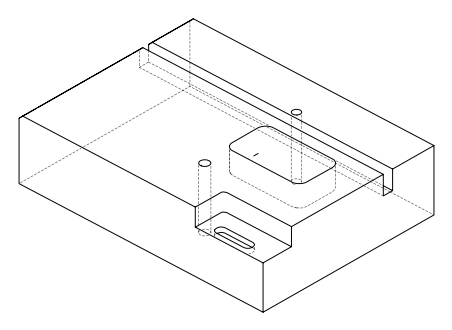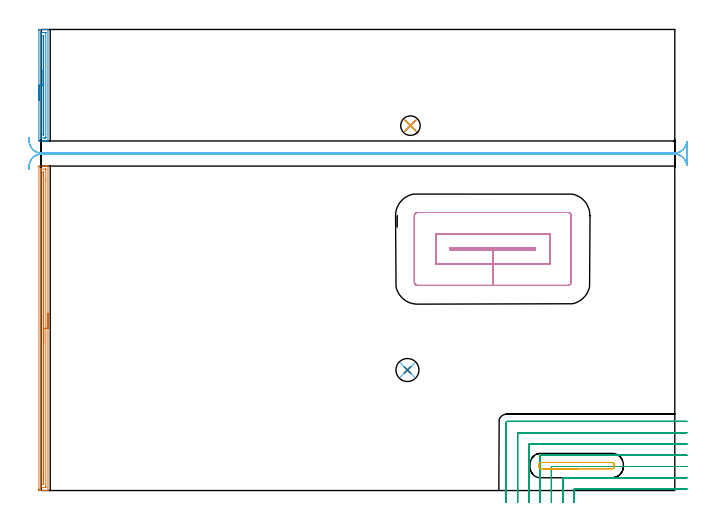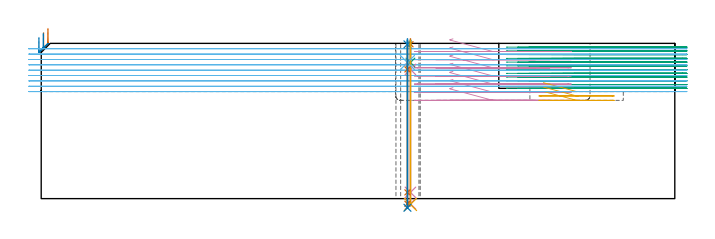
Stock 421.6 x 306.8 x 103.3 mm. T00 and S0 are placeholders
(PLAN: 14 operations, 11 tool changes, 60.6 min)
(1 AREA_MILL | FG_CHAMFER_SURFACE | UGT0205_001 | 5.33 min | 3958 mm3)
(2 AREA_MILL_1 | FG_CHAMFER_SURFACE_1 | UGT0205_001 | 1.93 min | 1406 mm3)
(3 MILL_CORNER_NOTCH_RECTANGULAR | CORNER_NOTCH_RECTANGULAR | NXT0201_013 | Follow Part, ap 2.5, ae 75% | 23.96 min | 178366 mm3)
(4 MILL_RECTANGULAR_POCKET | POCKET_RECTANGULAR_STRAIGHT | NXT0201_007 | Follow Part, ap 6.25, ae 75% | 9.82 min | 352657 mm3)
(5 MILL_RECTANGULAR_POCKET_1 | POCKET_RECTANGULAR_STRAIGHT_1 | NXT0201_011 | Follow Part, ap 3, ae 75% | 0.93 min | 7684 mm3)
(6 MILL_RECTANGULAR_SLOT | SLOT_RECTANGULAR | NXT0201_012 | Follow Part, ap 4, ae 75% | 16.56 min | 225888 mm3)
(7 SPOT_DRILL | STEP1HOLE | NXT0321_9005460120000 | 0.03 min | 35 mm3)
(8 SPOT_DRILL_1 | STEP1HOLE_1 | NXT0321_9005460120000 | 0.03 min | 10 mm3)
(9 DRILL_BLIND_HOLE_INTO_CENTER | STEP1HOLE | NXT0301_056 | 0.06 min | 697 mm3)
(10 GUN_DRILL_THROUGH_HOLE | STEP1HOLE | UGT0307_005 | 0.51 min | 4893 mm3)
(11 DRILL_TO_ENLARGE_THROUGH_HOLE | STEP1HOLE | NXT0301_101 | 0.44 min | 8153 mm3)
(12 DRILL_BLIND_HOLE_INTO_CENTER_1 | STEP1HOLE_1 | NXT0301_056 | 0.06 min | 571 mm3)
(13 GUN_DRILL_THROUGH_HOLE_1 | STEP1HOLE_1 | UGT0307_005 | 0.52 min | 4907 mm3)
(14 DRILL_TO_ENLARGE_THROUGH_HOLE_1 | STEP1HOLE_1 | UGT0301_283 | 0.45 min | 13438 mm3)
(TOOL UGT0205_001 | Chamfer Mill 20 x 3 x 45 deg. | D20 FL50 Z2)
(TOOL NXT0201_013 | ENDMILL 10mm | D10 FL30 Z4)
(TOOL NXT0201_007 | ENDMILL 25mm [R216.25-25050GCK54P 1620] | D25 R3 FL54 Z5)
(TOOL NXT0201_011 | ENDMILL 12mm [2P460-1200-NA 1630] | D12 FL38 Z6)
(TOOL NXT0201_012 | ENDMILL 16mm [2P460-1600-NA 1630] | D16 FL38 Z6)
(TOOL NXT0321_9005460120000 | NC Spot Drill, 142deg, 12mm, Carbide, Uncoated | D12 PA142 FL30 Z2)
(TOOL NXT0301_056 | Carbide Drill 8.5mm [860.1-0850-026A1-MM 2214] | D8.5 PA140 FL47 Z2)
(TOOL UGT0307_005 | Gun Drill 8.3 mm | D8.3 PA130 FL24 Z1)
(TOOL NXT0301_101 | Carbide Drill 13mm [860.1-1300-104A1-MM 2214] | D13 PA140 FL123 Z2)
(TOOL UGT0301_283 | Twist Drill 15.3 mm | D15.3 PA118 FL120 Z2)
(OP 1 AREA_MILL)
G17 G21 G94 G90
T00 M6
G54
G17 G0 G90 X4.5 Y117.95 S1061 M3
G43 Z113.3 H0
G94 G1 Y117.912 Z112.428 F250.
Y117.798 Z111.563
Y117.609 Z110.712
Y117.347 Z109.88
Y117.013 Z109.074
Y116.61 Z108.3
Y116.142 Z107.564
Y115.61 Z106.872
Y115.021 Z106.229
Y114.378 Z105.639
Y113.686 Z105.108
Y112.95 Z104.64
Y112.176 Z104.237
Y111.37 Z103.903
Y110.538 Z103.641
Y109.687 Z103.452
Y108.822 Z103.338
Y107.95 Z103.3
Y0.184
X4.497 Y0.01 Z103.289
X4.348 Y0.002 Z103.141
X4.193 Y0. Z102.992
X3.974 Z102.774
X3.252 Z102.046
X2.015 Z100.811
X0.624 Z99.42
X-1.127 Y0.001 Z97.669
X-1.347 Y0.004 Z97.45
X-1.492 Y0.01 Z97.304
X-1.497 Y0.254 Z97.301
X-1.5 Y0.632 Z97.3
Y1.012
X-1.499 Y215.268 Z97.301
X-1.497 Y215.646
X-1.493 Y215.89 Z97.304
X-1.127 Y215.9 Z97.669
X1.5 Z100.295
X2.89 Z101.687
X3.252 Z102.046
X3.974 Z102.774
X4.193 Z102.992
X4.348 Y215.898 Z103.141
X4.497 Y215.89 Z103.289
X4.5 Y215.716 Z103.3
Y107.95
X3.086 Z101.886
Y2.59
X3.085 Y2.42 Z101.885
X3.08 Y2.059 Z101.88
X3.079 Y2.021 Z101.879
X3.033 Y2.01 Z101.833
X2.924 Y2.004 Z101.724
X2.787 Y2.001 Z101.587
X0.159 Z98.959
X-0.023 Y2.006 Z98.777
X-0.058 Y2.01 Z98.742
X-0.079 Y2.02 Z98.721
X-0.081 Y2.061 Z98.719
X-0.085 Y2.25 Z98.715
X-0.086 Y9.685 Z98.714
Y213.31
X-0.085 Y213.48 Z98.715
X-0.081 Y213.842 Z98.719
X-0.079 Y213.879 Z98.721
X-0.033 Y213.89 Z98.767
X0.076 Y213.896 Z98.876
X0.213 Y213.899 Z99.013
X2.841 Z101.641
X3.023 Y213.894 Z101.823
X3.058 Y213.89 Z101.858
X3.079 Y213.88 Z101.879
X3.081 Y213.839 Z101.881
X3.085 Y213.65 Z101.885
X3.086 Y206.205 Z101.886
Y107.95
X1.671 Z100.471
Y4.928
X1.67 Y4.209 Z100.47
X1.667 Y4.038 Z100.467
X1.665 Y4.016 Z100.465
X1.652 Y4.01 Z100.452
X1.602 Y4.005 Z100.402
X1.5 Y4.001 Z100.3
X1.432 Z100.232
X1.377 Y4.004 Z100.177
X1.343 Y4.01 Z100.143
X1.335 Y4.017 Z100.135
X1.333 Y4.035 Z100.133
X1.33 Y4.209 Z100.13
X1.328 Y8.32 Z100.128
Y210.972
X1.33 Y211.691 Z100.13
X1.332 Y211.862 Z100.132
X1.335 Y211.884 Z100.135
X1.348 Y211.89 Z100.148
X1.398 Y211.895 Z100.198
X1.5 Y211.899 Z100.3
X1.568 Z100.368
X1.623 Y211.896 Z100.423
X1.657 Y211.89 Z100.457
X1.665 Y211.884 Z100.465
X1.667 Y211.866 Z100.467
X1.671 Y211.691 Z100.471
X1.672 Y207.583 Z100.472
X1.671 Y107.95 Z100.471
Y107.078 Z100.51
Y106.214 Z100.623
Y105.362 Z100.812
Y104.53 Z101.075
Y103.724 Z101.408
Y102.95 Z101.811
Y102.214 Z102.28
Y101.522 Z102.811
Y100.879 Z103.4
Y100.29 Z104.044
Y99.759 Z104.736
Y99.29 Z105.471
Y98.887 Z106.245
Y98.553 Z107.051
Y98.291 Z107.883
Y98.102 Z108.735
Y97.988 Z109.6
Y97.95 Z110.471
G0 Z113.3
M5
M2
(OP 2 AREA_MILL_1)
G17 G21 G94 G90
T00 M6
G54
G17 G0 G90 X-1.5 Y259.7 S1061 M3
G43 Z113.3 H0
Z107.3
G94 G1 Y259.738 Z106.428 F250.
Y259.852 Z105.564
Y260.041 Z104.712
Y260.303 Z103.88
Y260.637 Z103.074
Y261.04 Z102.3
Y261.508 Z101.564
Y262.04 Z100.872
Y262.629 Z100.229
Y263.272 Z99.64
Y263.964 Z99.109
Y264.7 Z98.64
Y265.474 Z98.237
Y266.28 Z97.903
Y267.112 Z97.641
Y267.963 Z97.452
Y268.828 Z97.338
Y269.7 Z97.3
X-1.499 Y306.219 Z97.301
X-1.496 Y306.594
X-1.492 Y306.79 Z97.304
X-1.127 Y306.8 Z97.668
X0.624 Z99.418
X1.233 Z100.031
X1.5 Z100.297
X2.109 Z100.906
X2.376 Z101.172
X2.909 Z101.708
X4.273 Z103.072
X4.388 Y306.798 Z103.181
X4.497 Y306.79 Z103.289
X4.5 Y306.664 Z103.3
Y232.736
X4.497 Y232.61 Z103.289
X4.388 Y232.602 Z103.181
X4.273 Y232.6 Z103.072
X3.594 Z102.393
X2.909 Z101.708
X2.376 Z101.172
X2.109 Z100.906
X1.5 Z100.297
X1.233 Z100.031
X0.624 Z99.418
X-1.127 Y232.601 Z97.668
X-1.346 Y232.604 Z97.45
X-1.492 Y232.61 Z97.304
X-1.496 Y232.806 Z97.301
X-1.499 Y233.181
X-1.5 Y269.7 Z97.3
X-0.086 Z98.714
X-0.085 Y304.268 Z98.715
X-0.084 Y304.438 Z98.716
X-0.079 Y304.789 Z98.721
X0.27 Y304.798 Z99.07
X0.624 Y304.799 Z99.424
X1.144 Y304.8 Z99.944
X2.895 Z101.695
X3.031 Y304.799 Z101.831
X3.053 Y304.796 Z101.853
X3.072 Y304.791 Z101.872
X3.079 Y304.766 Z101.879
X3.084 Y304.608 Z101.884
X3.085 Y304.438 Z101.885
Y235.132
X3.084 Y234.962 Z101.884
X3.079 Y234.611 Z101.879
X2.73 Y234.602 Z101.53
X2.376 Y234.601 Z101.176
X1.856 Y234.6 Z100.656
X0.105 Z98.905
X-0.031 Y234.601 Z98.769
X-0.053 Y234.604 Z98.747
X-0.072 Y234.609 Z98.728
X-0.079 Y234.633 Z98.721
X-0.084 Y234.792 Z98.716
X-0.085 Y234.962 Z98.715
X-0.086 Y269.7 Z98.714
X1.328 Z100.128
X1.329 Y301.94 Z100.129
X1.331 Y302.656 Z100.131
X1.333 Y302.743 Z100.133
X1.335 Y302.779 Z100.135
X1.366 Y302.793 Z100.166
X1.5 Y302.794 Z100.3
X1.64 Y302.79 Z100.44
X1.665 Y302.783 Z100.465
X1.668 Y302.76 Z100.468
X1.67 Y302.714 Z100.47
X1.671 Y302.656 Z100.471
Y302.482
Y237.46
X1.669 Y236.744 Z100.469
X1.667 Y236.657 Z100.467
X1.665 Y236.621 Z100.465
X1.634 Y236.607 Z100.434
X1.5 Y236.606 Z100.3
X1.36 Y236.61 Z100.16
X1.335 Y236.617 Z100.135
X1.332 Y236.64 Z100.132
X1.33 Y236.686 Z100.13
X1.329 Y236.744 Z100.129
X1.328 Y236.918 Z100.128
Y269.7
Y270.572 Z100.167
Y271.436 Z100.28
Y272.288 Z100.469
Y273.12 Z100.732
Y273.926 Z101.065
Y274.7 Z101.468
Y275.436 Z101.937
Y276.128 Z102.468
Y276.771 Z103.057
Y277.36 Z103.701
Y277.892 Z104.393
Y278.36 Z105.128
Y278.763 Z105.902
Y279.097 Z106.708
Y279.359 Z107.54
Y279.548 Z108.392
Y279.662 Z109.257
Y279.7 Z110.128
G0 Z113.3
M5
M2
(OP 3 MILL_CORNER_NOTCH_RECTANGULAR)
G17 G21 G94 G90
T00 M6
G54
G17 G0 G90 X429.6 Y1. S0 M3
G43 Z113.3 H0
Z100.808
G94 G1 X426.6 F250.
X354.995 F500.
G3 X354.5 Y0.505 R0.5
G1 Y-5.
Y-8. F250.
G0 Z113.3
X429.6 Y8.5
Z100.808
G1 X426.6
X347.496 F500.
G3 X347. Y8.004 R0.5
G1 Y-5.
Y-8. F250.
G0 Z113.3
X429.6 Y16.
Z100.808
G1 X426.6
X339.996 F500.
G3 X339.5 Y15.504 R0.5
G1 Y-5.
Y-8. F250.
G0 Z113.3
X429.6 Y23.5
Z100.808
G1 X426.6
X332.496 F500.
G3 X332. Y23.004 R0.5
G1 Y-5.
Y-8. F250.
G0 Z113.3
X429.6 Y31.
Z100.808
G1 X426.6
X324.996 F500.
G3 X324.5 Y30.504 R0.5
G1 Y-5.
Y-8. F250.
G0 Z113.3
X429.6 Y38.5
Z100.808
G1 X426.6
X317.496 F500.
G3 X317. Y38.004 R0.5
G1 Y-5.
Y-8. F250.
G0 Z113.3
X429.6 Y46.
Z100.808
G1 X426.6
X309.997 F500.
G3 X309.5 Y45.503 R0.5
G1 Y-5.
Y-8. F250.
G0 Z113.3
X429.6 Y1.
Z98.317
G1 X426.6
X354.995 F500.
G3 X354.5 Y0.505 R0.5
G1 Y-5.
Y-8. F250.
G0 Z113.3
X429.6 Y8.5
Z98.317
G1 X426.6
X347.496 F500.
G3 X347. Y8.004 R0.5
G1 Y-5.
Y-8. F250.
G0 Z113.3
X429.6 Y16.
Z98.317
G1 X426.6
X339.996 F500.
G3 X339.5 Y15.504 R0.5
G1 Y-5.
Y-8. F250.
G0 Z113.3
X429.6 Y23.5
Z98.317
G1 X426.6
X332.496 F500.
G3 X332. Y23.004 R0.5
G1 Y-5.
Y-8. F250.
G0 Z113.3
X429.6 Y31.
Z98.317
G1 X426.6
X324.996 F500.
G3 X324.5 Y30.504 R0.5
G1 Y-5.
Y-8. F250.
G0 Z113.3
X429.6 Y38.5
Z98.317
G1 X426.6
X317.496 F500.
G3 X317. Y38.004 R0.5
G1 Y-5.
Y-8. F250.
G0 Z113.3
X429.6 Y46.
Z98.317
G1 X426.6
X309.997 F500.
G3 X309.5 Y45.503 R0.5
G1 Y-5.
Y-8. F250.
G0 Z113.3
X429.6 Y1.
Z95.825
G1 X426.6
X354.995 F500.
G3 X354.5 Y0.505 R0.5
G1 Y-5.
Y-8. F250.
G0 Z113.3
X429.6 Y8.5
Z95.825
G1 X426.6
X347.496 F500.
G3 X347. Y8.004 R0.5
G1 Y-5.
Y-8. F250.
G0 Z113.3
X429.6 Y16.
Z95.825
G1 X426.6
X339.996 F500.
G3 X339.5 Y15.504 R0.5
G1 Y-5.
Y-8. F250.
G0 Z113.3
X429.6 Y23.5
Z95.825
G1 X426.6
X332.496 F500.
G3 X332. Y23.004 R0.5
G1 Y-5.
Y-8. F250.
G0 Z113.3
X429.6 Y31.
Z95.825
G1 X426.6
X324.996 F500.
G3 X324.5 Y30.504 R0.5
G1 Y-5.
Y-8. F250.
G0 Z113.3
X429.6 Y38.5
Z95.825
G1 X426.6
X317.496 F500.
G3 X317. Y38.004 R0.5
G1 Y-5.
Y-8. F250.
G0 Z113.3
X429.6 Y46.
Z95.825
G1 X426.6
X309.997 F500.
G3 X309.5 Y45.503 R0.5
G1 Y-5.
Y-8. F250.
G0 Z113.3
X429.6 Y1.
Z93.333
G1 X426.6
X354.995 F500.
G3 X354.5 Y0.505 R0.5
G1 Y-5.
Y-8. F250.
G0 Z113.3
X429.6 Y8.5
Z93.333
G1 X426.6
X347.496 F500.
G3 X347. Y8.004 R0.5
G1 Y-5.
Y-8. F250.
G0 Z113.3
X429.6 Y16.
Z93.333
G1 X426.6
X339.996 F500.
G3 X339.5 Y15.504 R0.5
G1 Y-5.
Y-8. F250.
G0 Z113.3
X429.6 Y23.5
Z93.333
G1 X426.6
X332.496 F500.
G3 X332. Y23.004 R0.5
G1 Y-5.
Y-8. F250.
G0 Z113.3
X429.6 Y31.
Z93.333
G1 X426.6
X324.996 F500.
G3 X324.5 Y30.504 R0.5
G1 Y-5.
Y-8. F250.
G0 Z113.3
X429.6 Y38.5
Z93.333
G1 X426.6
X317.496 F500.
G3 X317. Y38.004 R0.5
G1 Y-5.
Y-8. F250.
G0 Z113.3
X429.6 Y46.
Z93.333
G1 X426.6
X309.997 F500.
G3 X309.5 Y45.503 R0.5
G1 Y-5.
Y-8. F250.
G0 Z113.3
X429.6 Y1.
Z90.842
G1 X426.6
X354.995 F500.
G3 X354.5 Y0.505 R0.5
G1 Y-5.
Y-8. F250.
G0 Z113.3
X429.6 Y8.5
Z90.842
G1 X426.6
X347.496 F500.
G3 X347. Y8.004 R0.5
G1 Y-5.
Y-8. F250.
G0 Z113.3
X429.6 Y16.
Z90.842
G1 X426.6
X339.996 F500.
G3 X339.5 Y15.504 R0.5
G1 Y-5.
Y-8. F250.
G0 Z113.3
X429.6 Y23.5
Z90.842
G1 X426.6
X332.496 F500.
G3 X332. Y23.004 R0.5
G1 Y-5.
Y-8. F250.
G0 Z113.3
X429.6 Y31.
Z90.842
G1 X426.6
X324.996 F500.
G3 X324.5 Y30.504 R0.5
G1 Y-5.
Y-8. F250.
G0 Z113.3
X429.6 Y38.5
Z90.842
G1 X426.6
X317.496 F500.
G3 X317. Y38.004 R0.5
G1 Y-5.
Y-8. F250.
G0 Z113.3
X429.6 Y46.
Z90.842
G1 X426.6
X309.997 F500.
G3 X309.5 Y45.503 R0.5
G1 Y-5.
Y-8. F250.
G0 Z113.3
X429.6 Y1.
Z88.35
G1 X426.6
X354.995 F500.
G3 X354.5 Y0.505 R0.5
G1 Y-5.
Y-8. F250.
G0 Z113.3
X429.6 Y8.5
Z88.35
G1 X426.6
X347.496 F500.
G3 X347. Y8.004 R0.5
G1 Y-5.
Y-8. F250.
G0 Z113.3
X429.6 Y16.
Z88.35
G1 X426.6
X339.996 F500.
G3 X339.5 Y15.504 R0.5
G1 Y-5.
Y-8. F250.
G0 Z113.3
X429.6 Y23.5
Z88.35
G1 X426.6
X332.496 F500.
G3 X332. Y23.004 R0.5
G1 Y-5.
Y-8. F250.
G0 Z113.3
X429.6 Y31.
Z88.35
G1 X426.6
X324.996 F500.
G3 X324.5 Y30.504 R0.5
G1 Y-5.
Y-8. F250.
G0 Z113.3
X429.6 Y38.5
Z88.35
G1 X426.6
X317.496 F500.
G3 X317. Y38.004 R0.5
G1 Y-5.
Y-8. F250.
G0 Z113.3
X429.6 Y46.
Z88.35
G1 X426.6
X309.997 F500.
G3 X309.5 Y45.503 R0.5
G1 Y-5.
Y-8. F250.
G0 Z113.3
X429.6 Y1.
Z85.858
G1 X426.6
X354.995 F500.
G3 X354.5 Y0.505 R0.5
G1 Y-5.
Y-8. F250.
G0 Z113.3
X429.6 Y8.5
Z85.858
G1 X426.6
X347.496 F500.
G3 X347. Y8.004 R0.5
G1 Y-5.
Y-8. F250.
G0 Z113.3
X429.6 Y16.
Z85.858
G1 X426.6
X339.996 F500.
G3 X339.5 Y15.504 R0.5
G1 Y-5.
Y-8. F250.
G0 Z113.3
X429.6 Y23.5
Z85.858
G1 X426.6
X332.496 F500.
G3 X332. Y23.004 R0.5
G1 Y-5.
Y-8. F250.
G0 Z113.3
X429.6 Y31.
Z85.858
G1 X426.6
X324.996 F500.
G3 X324.5 Y30.504 R0.5
G1 Y-5.
Y-8. F250.
G0 Z113.3
X429.6 Y38.5
Z85.858
G1 X426.6
X317.496 F500.
G3 X317. Y38.004 R0.5
G1 Y-5.
Y-8. F250.
G0 Z113.3
X429.6 Y46.
Z85.858
G1 X426.6
X309.997 F500.
G3 X309.5 Y45.503 R0.5
G1 Y-5.
Y-8. F250.
G0 Z113.3
X429.6 Y1.
Z83.367
G1 X426.6
X354.995 F500.
G3 X354.5 Y0.505 R0.5
G1 Y-5.
Y-8. F250.
G0 Z113.3
X429.6 Y8.5
Z83.367
G1 X426.6
X347.496 F500.
G3 X347. Y8.004 R0.5
G1 Y-5.
Y-8. F250.
G0 Z113.3
X429.6 Y16.
Z83.367
G1 X426.6
X339.996 F500.
G3 X339.5 Y15.504 R0.5
G1 Y-5.
Y-8. F250.
G0 Z113.3
X429.6 Y23.5
Z83.367
G1 X426.6
X332.496 F500.
G3 X332. Y23.004 R0.5
G1 Y-5.
Y-8. F250.
G0 Z113.3
X429.6 Y31.
Z83.367
G1 X426.6
X324.996 F500.
G3 X324.5 Y30.504 R0.5
G1 Y-5.
Y-8. F250.
G0 Z113.3
X429.6 Y38.5
Z83.367
G1 X426.6
X317.496 F500.
G3 X317. Y38.004 R0.5
G1 Y-5.
Y-8. F250.
G0 Z113.3
X429.6 Y46.
Z83.367
G1 X426.6
X309.997 F500.
G3 X309.5 Y45.503 R0.5
G1 Y-5.
Y-8. F250.
G0 Z113.3
X429.6 Y1.
Z80.875
G1 X426.6
X354.995 F500.
G3 X354.5 Y0.505 R0.5
G1 Y-5.
Y-8. F250.
G0 Z113.3
X429.6 Y8.5
Z80.875
G1 X426.6
X347.496 F500.
G3 X347. Y8.004 R0.5
G1 Y-5.
Y-8. F250.
G0 Z113.3
X429.6 Y16.
Z80.875
G1 X426.6
X339.996 F500.
G3 X339.5 Y15.504 R0.5
G1 Y-5.
Y-8. F250.
G0 Z113.3
X429.6 Y23.5
Z80.875
G1 X426.6
X332.496 F500.
G3 X332. Y23.004 R0.5
G1 Y-5.
Y-8. F250.
G0 Z113.3
X429.6 Y31.
Z80.875
G1 X426.6
X324.996 F500.
G3 X324.5 Y30.504 R0.5
G1 Y-5.
Y-8. F250.
G0 Z113.3
X429.6 Y38.5
Z80.875
G1 X426.6
X317.496 F500.
G3 X317. Y38.004 R0.5
G1 Y-5.
Y-8. F250.
G0 Z113.3
X429.6 Y46.
Z80.875
G1 X426.6
X309.997 F500.
G3 X309.5 Y45.503 R0.5
G1 Y-5.
Y-8. F250.
G0 Z113.3
X429.6 Y1.
Z78.383
G1 X426.6
X354.995 F500.
G3 X354.5 Y0.505 R0.5
G1 Y-5.
Y-8. F250.
G0 Z113.3
X429.6 Y8.5
Z78.383
G1 X426.6
X347.496 F500.
G3 X347. Y8.004 R0.5
G1 Y-5.
Y-8. F250.
G0 Z113.3
X429.6 Y16.
Z78.383
G1 X426.6
X339.996 F500.
G3 X339.5 Y15.504 R0.5
G1 Y-5.
Y-8. F250.
G0 Z113.3
X429.6 Y23.5
Z78.383
G1 X426.6
X332.496 F500.
G3 X332. Y23.004 R0.5
G1 Y-5.
Y-8. F250.
G0 Z113.3
X429.6 Y31.
Z78.383
G1 X426.6
X324.996 F500.
G3 X324.5 Y30.504 R0.5
G1 Y-5.
Y-8. F250.
G0 Z113.3
X429.6 Y38.5
Z78.383
G1 X426.6
X317.496 F500.
G3 X317. Y38.004 R0.5
G1 Y-5.
Y-8. F250.
G0 Z113.3
X429.6 Y46.
Z78.383
G1 X426.6
X309.997 F500.
G3 X309.5 Y45.503 R0.5
G1 Y-5.
Y-8. F250.
G0 Z113.3
X429.6 Y1.
Z75.892
G1 X426.6
X354.995 F500.
G3 X354.5 Y0.505 R0.5
G1 Y-5.
Y-8. F250.
G0 Z113.3
X429.6 Y8.5
Z75.892
G1 X426.6
X347.496 F500.
G3 X347. Y8.004 R0.5
G1 Y-5.
Y-8. F250.
G0 Z113.3
X429.6 Y16.
Z75.892
G1 X426.6
X339.996 F500.
G3 X339.5 Y15.504 R0.5
G1 Y-5.
Y-8. F250.
G0 Z113.3
X429.6 Y23.5
Z75.892
G1 X426.6
X332.496 F500.
G3 X332. Y23.004 R0.5
G1 Y-5.
Y-8. F250.
G0 Z113.3
X429.6 Y31.
Z75.892
G1 X426.6
X324.996 F500.
G3 X324.5 Y30.504 R0.5
G1 Y-5.
Y-8. F250.
G0 Z113.3
X429.6 Y38.5
Z75.892
G1 X426.6
X317.496 F500.
G3 X317. Y38.004 R0.5
G1 Y-5.
Y-8. F250.
G0 Z113.3
X429.6 Y46.
Z75.892
G1 X426.6
X309.997 F500.
G3 X309.5 Y45.503 R0.5
G1 Y-5.
Y-8. F250.
G0 Z113.3
X429.6 Y1.
Z73.4
G1 X426.6
X354.995 F500.
G3 X354.5 Y0.505 R0.5
G1 Y-5.
Y-8. F250.
G0 Z113.3
X429.6 Y8.5
Z73.4
G1 X426.6
X347.496 F500.
G3 X347. Y8.004 R0.5
G1 Y-5.
Y-8. F250.
G0 Z113.3
X429.6 Y16.
Z73.4
G1 X426.6
X339.996 F500.
G3 X339.5 Y15.504 R0.5
G1 Y-5.
Y-8. F250.
G0 Z113.3
X429.6 Y23.5
Z73.4
G1 X426.6
X332.496 F500.
G3 X332. Y23.004 R0.5
G1 Y-5.
Y-8. F250.
G0 Z113.3
X429.6 Y31.
Z73.4
G1 X426.6
X324.996 F500.
G3 X324.5 Y30.504 R0.5
G1 Y-5.
Y-8. F250.
G0 Z113.3
X429.6 Y38.5
Z73.4
G1 X426.6
X317.496 F500.
G3 X317. Y38.004 R0.5
G1 Y-5.
Y-8. F250.
G0 Z113.3
X429.6 Y46.
Z73.4
G1 X426.6
X309.997 F500.
G3 X309.5 Y45.503 R0.5
G1 Y-5.
Y-8. F250.
G0 Z113.3
M5
M2
(OP 4 MILL_RECTANGULAR_POCKET)
G17 G21 G94 G90
T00 M6
G54
G17 G0 G90 X274.002 Y161.25 S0 M3
G43 Z113.3 H1
Z106.3
G94 G1 X272.05 Z105.777 F250.
Y160.25 Z105.509
X300.5 Z97.886
X328.95 F500.
Y161.25
X272.05
Y160.25
X300.5
Y150.75
X338.45
Y170.75
X262.55
Y150.75
X300.5
Y136.5
X350.6
G3 X352.7 Y138.6 R2.1
G1 Y182.9
G3 X350.6 Y185. R2.1
G1 X250.4
G3 X248.3 Y182.9 R2.1
G1 Y138.6
G3 X250.4 Y136.5 R2.1
G1 X300.5
X301.5
G0 X274.002 Y161.25 Z100.886
G1 X272.05 Z100.362 F250.
Y160.25 Z100.095
X300.5 Z92.471
X328.95 F500.
Y161.25
X272.05
Y160.25
X300.5
Y150.75
X338.45
Y170.75
X262.55
Y150.75
X300.5
Y136.5
X350.6
G3 X352.7 Y138.6 R2.1
G1 Y182.9
G3 X350.6 Y185. R2.1
G1 X250.4
G3 X248.3 Y182.9 R2.1
G1 Y138.6
G3 X250.4 Y136.5 R2.1
G1 X300.5
X301.5
G0 X274.002 Y161.25 Z95.471
G1 X272.05 Z94.948 F250.
Y160.25 Z94.68
X300.5 Z87.057
X328.95 F500.
Y161.25
X272.05
Y160.25
X300.5
Y150.75
X338.45
Y170.75
X262.55
Y150.75
X300.5
Y136.5
X350.6
G3 X352.7 Y138.6 R2.1
G1 Y182.9
G3 X350.6 Y185. R2.1
G1 X250.4
G3 X248.3 Y182.9 R2.1
G1 Y138.6
G3 X250.4 Y136.5 R2.1
G1 X300.5
X301.5
G0 X274.002 Y161.25 Z90.057
G1 X272.05 Z89.534 F250.
Y160.25 Z89.266
X300.5 Z81.643
X328.95 F500.
Y161.25
X272.05
Y160.25
X300.5
Y150.75
X338.45
Y170.75
X262.55
Y150.75
X300.5
Y136.5
X350.6
G3 X352.7 Y138.6 R2.1
G1 Y182.9
G3 X350.6 Y185. R2.1
G1 X250.4
G3 X248.3 Y182.9 R2.1
G1 Y138.6
G3 X250.4 Y136.5 R2.1
G1 X300.5
X301.5
G0 X274.002 Y161.25 Z84.643
G1 X272.05 Z84.12 F250.
Y160.25 Z83.852
X300.5 Z76.229
X328.95 F500.
Y161.25
X272.05
Y160.25
X300.5
Y150.75
X338.45
Y170.75
X262.55
Y150.75
X300.5
Y136.5
X350.6
G3 X352.7 Y138.6 R2.1
G1 Y182.9
G3 X350.6 Y185. R2.1
G1 X250.4
G3 X248.3 Y182.9 R2.1
G1 Y138.6
G3 X250.4 Y136.5 R2.1
G1 X300.5
X301.5
G0 X274.002 Y161.25 Z79.229
G1 X272.05 Z78.705 F250.
Y160.25 Z78.437
X300.5 Z70.814
X328.95 F500.
Y161.25
X272.05
Y160.25
X300.5
Y150.75
X338.45
Y170.75
X262.55
Y150.75
X300.5
Y136.5
X350.6
G3 X352.7 Y138.6 R2.1
G1 Y182.9
G3 X350.6 Y185. R2.1
G1 X250.4
G3 X248.3 Y182.9 R2.1
G1 Y138.6
G3 X250.4 Y136.5 R2.1
G1 X300.5
X301.5
G0 X274.002 Y161.25 Z73.814
G1 X272.05 Z73.291 F250.
Y160.25 Z73.023
X300.5 Z65.4
X328.95 F500.
Y161.25
X272.05
Y160.25
X300.5
Y150.75
X338.45
Y170.75
X262.55
Y150.75
X300.5
Y136.5
X350.6
G3 X352.7 Y138.6 R2.1
G1 Y182.9
G3 X350.6 Y185. R2.1
G1 X250.4
G3 X248.3 Y182.9 R2.1
G1 Y138.6
G3 X250.4 Y136.5 R2.1
G1 X300.5
X301.5
G0 Z113.3
M5
M2
(OP 5 MILL_RECTANGULAR_POCKET_1)
G17 G21 G94 G90
T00 M6
G54
G17 G0 G90 X334.174 Y14.5 S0 M3
G43 Z113.3 H1
Z77.146
G94 G1 X356.25 Z71.231 F250.
X380. F500.
G3 X381.3 Y15.8 R1.3
G1 Y17.4
G3 X380. Y18.7 R1.3
G1 X332.5
G3 X331.2 Y17.4 R1.3
G1 Y15.8
G3 X332.5 Y14.5 R1.3
G1 X356.25
X357.25
G0 X334.174 Z74.231
G1 X356.25 Z68.315 F250.
X380. F500.
G3 X381.3 Y15.8 R1.3
G1 Y17.4
G3 X380. Y18.7 R1.3
G1 X332.5
G3 X331.2 Y17.4 R1.3
G1 Y15.8
G3 X332.5 Y14.5 R1.3
G1 X356.25
X357.25
G0 X334.174 Z71.315
G1 X356.25 Z65.4 F250.
X380. F500.
G3 X381.3 Y15.8 R1.3
G1 Y17.4
G3 X380. Y18.7 R1.3
G1 X332.5
G3 X331.2 Y17.4 R1.3
G1 Y15.8
G3 X332.5 Y14.5 R1.3
G1 X356.25
X357.25
G0 Z113.3
M5
M2
(OP 6 MILL_RECTANGULAR_SLOT)
G17 G21 G94 G90
T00 M6
G54
G17 G0 G90 X-8.485 Y214.9 S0 M3
G43 Z113.3 H1
Z99.733
G94 G1 X-7.768 Y217.813 F250.
G2 X0. Y223.9 R8. F500.
G1 X421.6
G2 X429.59 Y216.3 R8.
G1 X429.6
Y232.2
X429.59
G2 X421.6 Y224.6 R8.
G1 X0.
G2 X-7.768 Y230.687 R8.
G1 X-8.485 Y233.6 F250.
G0 X-8.23 Y213.603 Z96.167
G1 X-7.97 Y216.592
G2 X0. Y223.9 R8. F500.
G1 X421.6
G2 X429.59 Y216.3 R8.
G1 X429.6
Y232.2
X429.59
G2 X421.6 Y224.6 R8.
G1 X0.
G2 X-7.97 Y231.908 R8.
G1 X-8.23 Y234.897 F250.
G0 Y213.603 Z92.6
G1 X-7.97 Y216.592
G2 X0. Y223.9 R8. F500.
G1 X421.6
G2 X429.59 Y216.3 R8.
G1 X429.6
Y232.2
X429.59
G2 X421.6 Y224.6 R8.
G1 X0.
G2 X-7.97 Y231.908 R8.
G1 X-8.23 Y234.897 F250.
G0 Y213.603 Z89.033
G1 X-7.97 Y216.592
G2 X0. Y223.9 R8. F500.
G1 X421.6
G2 X429.59 Y216.3 R8.
G1 X429.6
Y232.2
X429.59
G2 X421.6 Y224.6 R8.
G1 X0.
G2 X-7.97 Y231.908 R8.
G1 X-8.23 Y234.897 F250.
G0 Y213.603 Z85.467
G1 X-7.97 Y216.592
G2 X0. Y223.9 R8. F500.
G1 X421.6
G2 X429.59 Y216.3 R8.
G1 X429.6
Y232.2
X429.59
G2 X421.6 Y224.6 R8.
G1 X0.
G2 X-7.97 Y231.908 R8.
G1 X-8.23 Y234.897 F250.
G0 Y213.603 Z81.9
G1 X-7.97 Y216.592
G2 X0. Y223.9 R8. F500.
G1 X421.6
G2 X429.59 Y216.3 R8.
G1 X429.6
Y232.2
X429.59
G2 X421.6 Y224.6 R8.
G1 X0.
G2 X-7.97 Y231.908 R8.
G1 X-8.23 Y234.897 F250.
G0 Y213.603 Z78.333
G1 X-7.97 Y216.592
G2 X0. Y223.9 R8. F500.
G1 X421.6
G2 X429.59 Y216.3 R8.
G1 X429.6
Y232.2
X429.59
G2 X421.6 Y224.6 R8.
G1 X0.
G2 X-7.97 Y231.908 R8.
G1 X-8.23 Y234.897 F250.
G0 Y213.603 Z74.767
G1 X-7.97 Y216.592
G2 X0. Y223.9 R8. F500.
G1 X421.6
G2 X429.59 Y216.3 R8.
G1 X429.6
Y232.2
X429.59
G2 X421.6 Y224.6 R8.
G1 X0.
G2 X-7.97 Y231.908 R8.
G1 X-8.23 Y234.897 F250.
G0 Y213.603 Z71.2
G1 X-7.97 Y216.592
G2 X0. Y223.9 R8. F500.
G1 X421.6
G2 X429.59 Y216.3 R8.
G1 X429.6
Y232.2
X429.59
G2 X421.6 Y224.6 R8.
G1 X0.
G2 X-7.97 Y231.908 R8.
G1 X-8.23 Y234.897 F250.
G0 Z113.3
M5
M2
(OP 7 SPOT_DRILL)
G17 G21 G94 G90
T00 M6
G54
G17 G0 G90 X245.7 Y242.8 S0 M3
G43 Z113.3 H0
G94 G81 G98 Z102.74 F250. R106.3
G80
M5
M2
(OP 8 SPOT_DRILL_1)
G17 G21 G94 G90
T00 M6
G54
G17 G0 G90 X243.7 Y80.2 S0 M3
G43 Z113.3 H0
G94 G81 G98 Z102.641 F250. R106.3
G80
M5
M2
(OP 9 DRILL_BLIND_HOLE_INTO_CENTER)
G17 G21 G94 G90
T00 M6
G54
G17 G0 G90 X245.7 Y242.8 S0 M3
G43 Z113.3 H1
G94 G81 G98 Z90.55 F250. R105.3
G80
M5
M2
(OP 10 GUN_DRILL_THROUGH_HOLE)
G17 G21 G94 G90
T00 M6
G54
G17 G0 G90 X245.7 Y242.8 M8
G43 Z113.3 H0
Z100.348
S716 M3
G94 G1 Z85.975 F125. M26
G4 X.084
Z4.15 F250.
G4 X.084
Z-3.435 F125.
G4 X.084
M5
M9
G0 Z100.348
Z113.3
M2
(OP 11 DRILL_TO_ENLARGE_THROUGH_HOLE)
G17 G21 G94 G90
T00 M6
G54
G17 G0 G90 X245.7 Y242.8 S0 M3
G43 Z113.3 H1
G94 G73 G98 Z-3.866 F250. Q11.907 R105.3
G80
M5
M2
(OP 12 DRILL_BLIND_HOLE_INTO_CENTER_1)
G17 G21 G94 G90
T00 M6
G54
G17 G0 G90 X243.7 Y80.2 S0 M3
G43 Z113.3 H1
G94 G81 G98 Z90.55 F250. R105.3
G80
M5
M2
(OP 13 GUN_DRILL_THROUGH_HOLE_1)
G17 G21 G94 G90
T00 M6
G54
G17 G0 G90 X243.7 Y80.2 M8
G43 Z113.3 H0
Z101.814
S716 M3
G94 G1 Z85.975 F125. M26
G4 X.084
Z4.15 F250.
G4 X.084
Z-3.435 F125.
G4 X.084
M5
M9
G0 Z101.814
Z113.3
M2
(OP 14 DRILL_TO_ENLARGE_THROUGH_HOLE_1)
G17 G21 G94 G90
T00 M6
G54
G17 G0 G90 X243.7 Y80.2 S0 M3
G43 Z113.3 H0
G94 G73 G98 Z-6.097 F250. Q13.675 R105.3
G80
M5
M2
